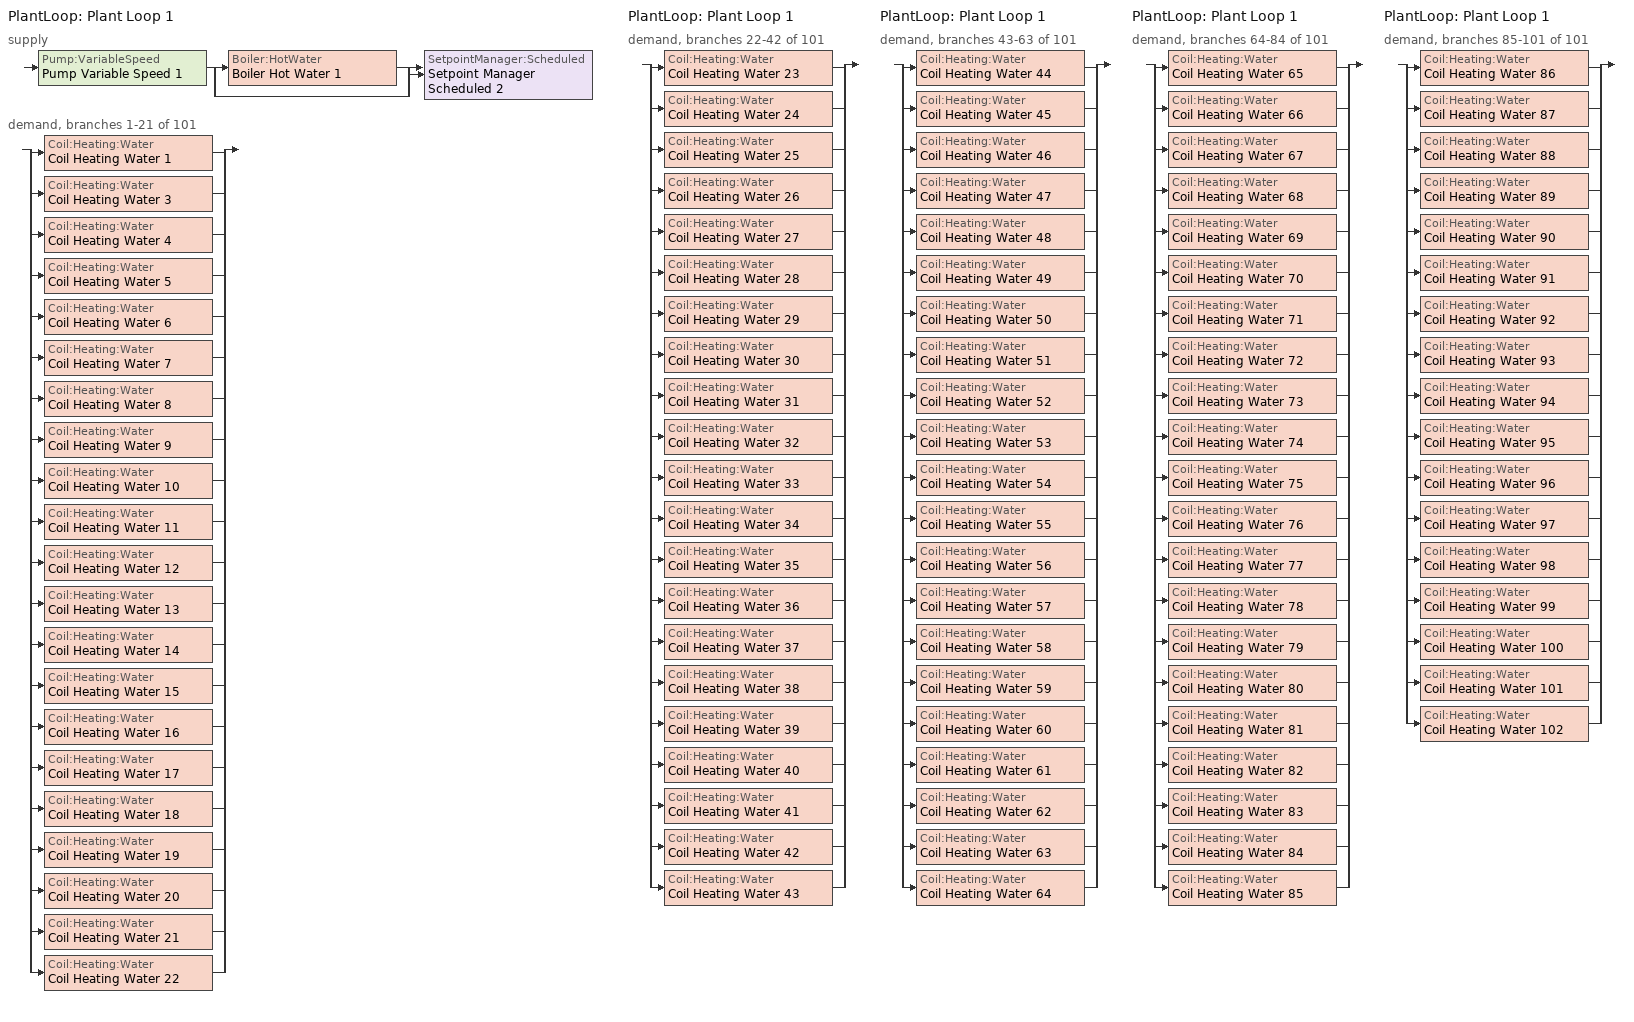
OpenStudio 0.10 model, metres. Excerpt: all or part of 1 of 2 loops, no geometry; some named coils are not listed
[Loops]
PlantLoop 'Plant Loop 1'
 supply: Pump:VariableSpeed 'Pump Variable Speed 1' > split
  | Boiler:HotWater 'Boiler Hot Water 1'
  | bypass
  join > SetpointManager:Scheduled 'Setpoint Manager Scheduled 2'
 demand, branches 1-21 of 101: split
  | Coil:Heating:Water 'Coil Heating Water 1'
  | Coil:Heating:Water 'Coil Heating Water 3'
  | Coil:Heating:Water 'Coil Heating Water 4'
  | Coil:Heating:Water 'Coil Heating Water 5'
  | Coil:Heating:Water 'Coil Heating Water 6'
  | Coil:Heating:Water 'Coil Heating Water 7'
  | Coil:Heating:Water 'Coil Heating Water 8'
  | Coil:Heating:Water 'Coil Heating Water 9'
  | Coil:Heating:Water 'Coil Heating Water 10'
  | Coil:Heating:Water 'Coil Heating Water 11'
  | Coil:Heating:Water 'Coil Heating Water 12'
  | Coil:Heating:Water 'Coil Heating Water 13'
  | Coil:Heating:Water 'Coil Heating Water 14'
  | Coil:Heating:Water 'Coil Heating Water 15'
  | Coil:Heating:Water 'Coil Heating Water 16'
  | Coil:Heating:Water 'Coil Heating Water 17'
  | Coil:Heating:Water 'Coil Heating Water 18'
  | Coil:Heating:Water 'Coil Heating Water 19'
  | Coil:Heating:Water 'Coil Heating Water 20'
  | Coil:Heating:Water 'Coil Heating Water 21'
  | Coil:Heating:Water 'Coil Heating Water 22'
PlantLoop 'Plant Loop 1'
 demand, branches 22-42 of 101: split
  | Coil:Heating:Water 'Coil Heating Water 23'
  | Coil:Heating:Water 'Coil Heating Water 24'
  | Coil:Heating:Water 'Coil Heating Water 25'
  | Coil:Heating:Water 'Coil Heating Water 26'
  | Coil:Heating:Water 'Coil Heating Water 27'
  | Coil:Heating:Water 'Coil Heating Water 28'
  | Coil:Heating:Water 'Coil Heating Water 29'
  | Coil:Heating:Water 'Coil Heating Water 30'
  | Coil:Heating:Water 'Coil Heating Water 31'
  | Coil:Heating:Water 'Coil Heating Water 32'
  | Coil:Heating:Water 'Coil Heating Water 33'
  | Coil:Heating:Water 'Coil Heating Water 34'
  | Coil:Heating:Water 'Coil Heating Water 35'
  | Coil:Heating:Water 'Coil Heating Water 36'
  | Coil:Heating:Water 'Coil Heating Water 37'
  | Coil:Heating:Water 'Coil Heating Water 38'
  | Coil:Heating:Water 'Coil Heating Water 39'
  | Coil:Heating:Water 'Coil Heating Water 40'
  | Coil:Heating:Water 'Coil Heating Water 41'
  | Coil:Heating:Water 'Coil Heating Water 42'
  | Coil:Heating:Water 'Coil Heating Water 43'
PlantLoop 'Plant Loop 1'
 demand, branches 43-63 of 101: split
  | Coil:Heating:Water 'Coil Heating Water 44'
  | Coil:Heating:Water 'Coil Heating Water 45'
  | Coil:Heating:Water 'Coil Heating Water 46'
  | Coil:Heating:Water 'Coil Heating Water 47'
  | Coil:Heating:Water 'Coil Heating Water 48'
  | Coil:Heating:Water 'Coil Heating Water 49'
  | Coil:Heating:Water 'Coil Heating Water 50'
  | Coil:Heating:Water 'Coil Heating Water 51'
  | Coil:Heating:Water 'Coil Heating Water 52'
  | Coil:Heating:Water 'Coil Heating Water 53'
  | Coil:Heating:Water 'Coil Heating Water 54'
  | Coil:Heating:Water 'Coil Heating Water 55'
  | Coil:Heating:Water 'Coil Heating Water 56'
  | Coil:Heating:Water 'Coil Heating Water 57'
  | Coil:Heating:Water 'Coil Heating Water 58'
  | Coil:Heating:Water 'Coil Heating Water 59'
  | Coil:Heating:Water 'Coil Heating Water 60'
  | Coil:Heating:Water 'Coil Heating Water 61'
  | Coil:Heating:Water 'Coil Heating Water 62'
  | Coil:Heating:Water 'Coil Heating Water 63'
  | Coil:Heating:Water 'Coil Heating Water 64'
PlantLoop 'Plant Loop 1'
 demand, branches 64-84 of 101: split
  | Coil:Heating:Water 'Coil Heating Water 65'
  | Coil:Heating:Water 'Coil Heating Water 66'
  | Coil:Heating:Water 'Coil Heating Water 67'
  | Coil:Heating:Water 'Coil Heating Water 68'
  | Coil:Heating:Water 'Coil Heating Water 69'
  | Coil:Heating:Water 'Coil Heating Water 70'
  | Coil:Heating:Water 'Coil Heating Water 71'
  | Coil:Heating:Water 'Coil Heating Water 72'
  | Coil:Heating:Water 'Coil Heating Water 73'
  | Coil:Heating:Water 'Coil Heating Water 74'
  | Coil:Heating:Water 'Coil Heating Water 75'
  | Coil:Heating:Water 'Coil Heating Water 76'
  | Coil:Heating:Water 'Coil Heating Water 77'
  | Coil:Heating:Water 'Coil Heating Water 78'
  | Coil:Heating:Water 'Coil Heating Water 79'
  | Coil:Heating:Water 'Coil Heating Water 80'
  | Coil:Heating:Water 'Coil Heating Water 81'
  | Coil:Heating:Water 'Coil Heating Water 82'
  | Coil:Heating:Water 'Coil Heating Water 83'
  | Coil:Heating:Water 'Coil Heating Water 84'
  | Coil:Heating:Water 'Coil Heating Water 85'
PlantLoop 'Plant Loop 1'
 demand, branches 85-101 of 101: split
  | Coil:Heating:Water 'Coil Heating Water 86'
  | Coil:Heating:Water 'Coil Heating Water 87'
  | Coil:Heating:Water 'Coil Heating Water 88'
  | Coil:Heating:Water 'Coil Heating Water 89'
  | Coil:Heating:Water 'Coil Heating Water 90'
  | Coil:Heating:Water 'Coil Heating Water 91'
  | Coil:Heating:Water 'Coil Heating Water 92'
  | Coil:Heating:Water 'Coil Heating Water 93'
  | Coil:Heating:Water 'Coil Heating Water 94'
  | Coil:Heating:Water 'Coil Heating Water 95'
  | Coil:Heating:Water 'Coil Heating Water 96'
  | Coil:Heating:Water 'Coil Heating Water 97'
  | Coil:Heating:Water 'Coil Heating Water 98'
  | Coil:Heating:Water 'Coil Heating Water 99'
  | Coil:Heating:Water 'Coil Heating Water 100'
  | Coil:Heating:Water 'Coil Heating Water 101'
  | Coil:Heating:Water 'Coil Heating Water 102'
[Coil:Heating:Water] Availability Schedule=Always_On
Coil Heating Water 3; Coil Heating Water 4; Coil Heating Water 5; Coil Heating Water 6; Coil Heating Water 7; Coil Heating Water 8; Coil Heating Water 9; Coil Heating Water 10; Coil Heating Water 11; Coil Heating Water 12; Coil Heating Water 13; Coil Heating Water 14; Coil Heating Water 15; Coil Heating Water 16; Coil Heating Water 17; Coil Heating Water 18; Coil Heating Water 19; Coil Heating Water 20; Coil Heating Water 21; Coil Heating Water 22; Coil Heating Water 23; Coil Heating Water 24; Coil Heating Water 25; Coil Heating Water 26; Coil Heating Water 27; Coil Heating Water 28; Coil Heating Water 29; Coil Heating Water 30; Coil Heating Water 31; Coil Heating Water 32; Coil Heating Water 33; Coil Heating Water 34; Coil Heating Water 35; Coil Heating Water 36; Coil Heating Water 37; Coil Heating Water 38; Coil Heating Water 39; Coil Heating Water 40; Coil Heating Water 41; Coil Heating Water 42; Coil Heating Water 43; Coil Heating Water 44; Coil Heating Water 45; Coil Heating Water 46; Coil Heating Water 47; Coil Heating Water 48; Coil Heating Water 49; Coil Heating Water 50; Coil Heating Water 51; Coil Heating Water 52; Coil Heating Water 53; Coil Heating Water 54; Coil Heating Water 55; Coil Heating Water 56; Coil Heating Water 57; Coil Heating Water 58; Coil Heating Water 59; Coil Heating Water 60; Coil Heating Water 61; Coil Heating Water 62; Coil Heating Water 63; Coil Heating Water 64; Coil Heating Water 65; Coil Heating Water 66; Coil Heating Water 67; Coil Heating Water 68; Coil Heating Water 69; Coil Heating Water 70; Coil Heating Water 71; Coil Heating Water 72; Coil Heating Water 73; Coil Heating Water 74; Coil Heating Water 75; Coil Heating Water 76; Coil Heating Water 77; Coil Heating Water 78; Coil Heating Water 79; Coil Heating Water 80; Coil Heating Water 81; Coil Heating Water 82; Coil Heating Water 83; Coil Heating Water 84; Coil Heating Water 85; Coil Heating Water 86; Coil Heating Water 87; Coil Heating Water 88; Coil Heating Water 89; Coil Heating Water 90; Coil Heating Water 91; Coil Heating Water 92; Coil Heating Water 93; Coil Heating Water 94; Coil Heating Water 95; Coil Heating Water 96; Coil Heating Water 97; Coil Heating Water 98; Coil Heating Water 99; Coil Heating Water 100; Coil Heating Water 101; Coil Heating Water 102
[SetpointManager:Scheduled]
Setpoint Manager Scheduled 2: Control Variable=Temperature; Schedule=Hot_Water_Temperature
[PlantLoop]
Plant Loop 1: Plant Loop Volume {m3}=Autocalculate
[Sizing:Plant]
Plant Loop 1: Loop Type=Heating; Design Loop Exit Temperature {C}=82; Loop Design Temperature Difference {deltaC}=11
[Pump:VariableSpeed]
Pump Variable Speed 1: Pump Control Type=Intermittent
[Boiler:HotWater]
Boiler Hot Water 1: Fuel Type=NaturalGas; Nominal Thermal Efficiency=0.66; Water Outlet Upper Temperature Limit {C}=99; Boiler Flow Mode=ConstantFlow; Parasitic Electric Load {W}=0; Sizing Factor=1
[Schedule:Ruleset]
Name | Default Day Schedule | Summer Design Day Schedule | Winter Design Day Schedule
Always_On | Always_On_Default | Always_On_Summer_Design_Day | Always_On_Winter_Design_Day
Hot_Water_Temperature | Hot_Water_Temperature_Default | Hot_Water_Temperature_Summer_Design_Day | Hot_Water_Temperature_Winter_Design_Day
[Schedule:Day]
Always_On_Default; Always_On_Summer_Design_Day; Always_On_Winter_Design_Day: 24, 0, 1
Hot_Water_Temperature_Default; Hot_Water_Temperature_Summer_Design_Day; Hot_Water_Temperature_Winter_Design_Day: 24, 0, 67
